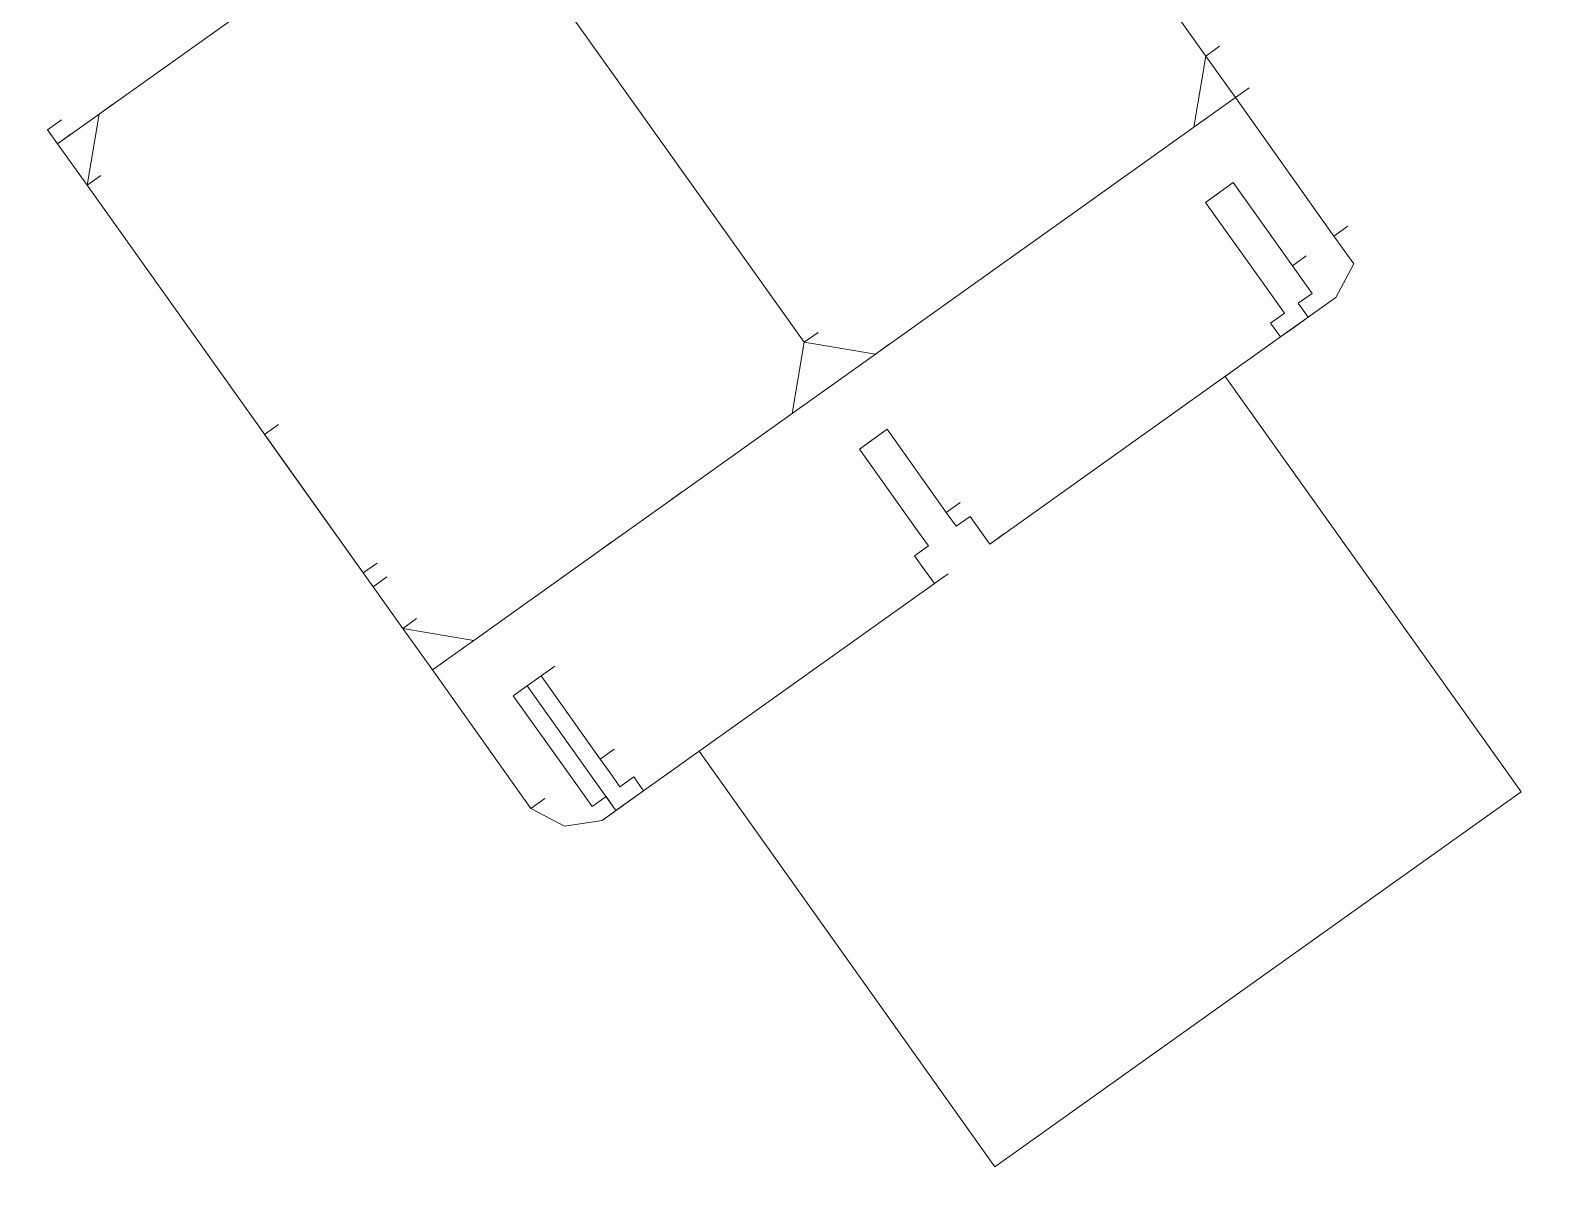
# Model space of a CAD drawing. Header units: feet. Extents: x 2321988 to 2329858, y 6722724 to 6730499.
# Drawn here: x 2326060.3146 to 2326060.3872, y 6726859.832 to 6726859.8875 of the extents above; entities that cross this region are included whole.
import ezdxf

# ---------------------------------------------------------------- set-up
doc = ezdxf.new("R2010")
doc.units = ezdxf.units.FT
doc.header["$MEASUREMENT"] = 0
doc.layers.add('C-BESS-EQUIPMENT', color=255, linetype='Continuous')

# ---------------------------------------------------------------- blocks, each defined once
blk = doc.blocks.new('Midpoint Site Plan$0$A$C71e53a02')
at = {"lineweight": 9}
for points in [[(24.67362, -1.84662), (24.66388, -1.84662), (24.66388, -1.85637), (24.67362, -1.85637)], [(24.91724, -2.22667), (24.92698, -2.22667), (24.91724, -2.22667), (24.94647, -2.19743), (24.94647, -1.8856), (24.95622, -1.8856), (24.94647, -1.8856), (24.91724, -1.85637), (24.69311, -1.85637), (24.66388, -1.85637), (24.66388, -1.8856), (24.69311, -1.85637), (24.70285, -1.85637), (24.69311, -1.85637)], [(25.19984, -2.22667), (25.20958, -2.22667), (25.19984, -2.22667), (25.22907, -2.19743), (25.22907, -1.8856), (25.23881, -1.8856), (25.22907, -1.8856), (25.22907, -1.85637), (25.23881, -1.85637)], [(24.67362, -2.22667), (24.66388, -2.22667), (24.66388, -2.19743), (24.66388, -1.8856), (24.67362, -1.8856), (24.66388, -1.8856)], [(24.67362, -2.06101), (24.66388, -2.06101), (24.66388, -2.15845), (24.67362, -2.15845)], [(24.66388, -2.15845), (24.66388, -2.1682), (24.67362, -2.1682)], [(24.66388, -2.1682), (24.66388, -2.1682)], [(24.67362, -2.19743), (24.66388, -2.19743), (24.69311, -2.22667), (24.66388, -2.22667), (24.67362, -2.22667), (24.66388, -2.22667), (24.66388, -2.32411), (24.67362, -2.32411)], [(24.95622, -2.19743), (24.94647, -2.19743), (24.97571, -2.22667), (24.91724, -2.22667), (24.82954, -2.22667), (24.83928, -2.22667)], [(25.22907, -2.22667), (25.22907, -2.19743), (25.23881, -2.19743)], [(24.66388, -2.22667), (24.66388, -2.22667)], [(24.82954, -2.22667), (24.78081, -2.22667), (24.69311, -2.22667), (24.70285, -2.22667)], [(25.12188, -2.22667), (25.11213, -2.22667), (25.19984, -2.22667), (25.22907, -2.22667), (25.23881, -2.22667), (25.22907, -2.22667), (25.22907, -2.32411), (25.22907, -2.3436), (25.20958, -2.35335), (25.19984, -2.35335), (25.1706, -2.35335), (25.16086, -2.35335), (24.96596, -2.35335), (24.96596, -2.3436), (24.96596, -2.33386), (24.95622, -2.33386), (24.95622, -2.32411), (24.96596, -2.32411), (24.95622, -2.32411), (24.95622, -2.26565), (24.93673, -2.26565), (24.94647, -2.26565), (24.93673, -2.26565), (24.93673, -2.32411), (24.93673, -2.33386), (24.92698, -2.33386), (24.92698, -2.3436), (24.92698, -2.35335), (24.93673, -2.35335), (24.92698, -2.35335), (24.73209, -2.35335), (24.74183, -2.35335), (24.73209, -2.35335)], [(24.78081, -2.22667), (24.79056, -2.22667)], [(25.11213, -2.22667), (25.06341, -2.22667), (24.97571, -2.22667), (24.98545, -2.22667)], [(25.06341, -2.22667), (25.07315, -2.22667)], [(25.22907, -2.22667), (25.22907, -2.22667)], [(24.69311, -2.26565), (24.70285, -2.26565), (24.70285, -2.35335), (24.7126, -2.35335), (24.70285, -2.35335)], [(24.7126, -2.26565), (24.72234, -2.26565)], [(24.66388, -2.32411), (24.67362, -2.3436), (24.69311, -2.35335), (24.70285, -2.35335), (24.7126, -2.35335), (24.72234, -2.35335), (24.73209, -2.35335), (24.72234, -2.35335)], [(24.7126, -2.32411), (24.7126, -2.32411)], [(24.7126, -2.32411), (24.7126, -2.32411)], [(24.7126, -2.32411), (24.7126, -2.32411)], [(24.7126, -2.32411), (24.7126, -2.32411)], [(24.7126, -2.32411), (24.7126, -2.32411)], [(24.7126, -2.32411), (24.7126, -2.32411)], [(24.7126, -2.32411), (24.7126, -2.32411)], [(24.7126, -2.32411), (24.7126, -2.32411)], [(24.7126, -2.32411), (24.7126, -2.32411)], [(24.7126, -2.32411), (24.7126, -2.32411)], [(24.7126, -2.32411), (24.7126, -2.32411)], [(24.7126, -2.32411), (24.7126, -2.32411)], [(24.7126, -2.32411), (24.7126, -2.32411)], [(24.7126, -2.32411), (24.7126, -2.32411)], [(24.93673, -2.32411), (24.93673, -2.32411)], [(24.93673, -2.32411), (24.93673, -2.32411)], [(24.93673, -2.32411), (24.93673, -2.32411)], [(24.93673, -2.32411), (24.93673, -2.32411)], [(24.93673, -2.32411), (24.93673, -2.32411)], [(24.93673, -2.32411), (24.93673, -2.32411)], [(24.93673, -2.32411), (24.93673, -2.32411)], [(24.93673, -2.32411), (24.93673, -2.32411)], [(24.93673, -2.32411), (24.93673, -2.32411)], [(24.95622, -2.32411), (24.95622, -2.32411)], [(24.95622, -2.32411), (24.95622, -2.32411)], [(24.95622, -2.32411), (24.95622, -2.32411)], [(24.95622, -2.32411), (24.95622, -2.32411)], [(24.95622, -2.32411), (24.95622, -2.32411)], [(24.95622, -2.32411), (24.95622, -2.32411)], [(24.95622, -2.32411), (24.95622, -2.32411)], [(24.95622, -2.32411), (24.95622, -2.32411)], [(24.95622, -2.32411), (24.95622, -2.32411)], [(24.95622, -2.32411), (24.95622, -2.32411)], [(25.18035, -2.32411), (25.18035, -2.32411)], [(25.18035, -2.32411), (25.18035, -2.32411)], [(25.18035, -2.32411), (25.18035, -2.32411)], [(25.18035, -2.32411), (25.18035, -2.32411)], [(25.18035, -2.32411), (25.18035, -2.32411)], [(25.18035, -2.32411), (25.18035, -2.32411)], [(25.18035, -2.32411), (25.18035, -2.32411)], [(25.18035, -2.32411), (25.18035, -2.32411)], [(25.18035, -2.32411), (25.18035, -2.32411)], [(25.18035, -2.32411), (25.18035, -2.32411)], [(25.18035, -2.32411), (25.18035, -2.32411)], [(25.18035, -2.32411), (25.18035, -2.32411)], [(25.18035, -2.32411), (25.18035, -2.32411)], [(25.18035, -2.32411), (25.18035, -2.32411)], [(25.22907, -2.32411), (25.23881, -2.32411)], [(24.7126, -2.33386), (24.7126, -2.33386)], [(24.7126, -2.33386), (24.7126, -2.33386)], [(24.7126, -2.33386), (24.7126, -2.33386)], [(24.7126, -2.33386), (24.7126, -2.33386)], [(24.7126, -2.33386), (24.7126, -2.33386)], [(24.7126, -2.33386), (24.7126, -2.33386)], [(24.7126, -2.33386), (24.7126, -2.33386)], [(24.7126, -2.33386), (24.7126, -2.33386)], [(24.7126, -2.33386), (24.7126, -2.33386)], [(24.7126, -2.33386), (24.7126, -2.33386)], [(24.7126, -2.33386), (24.7126, -2.33386)], [(24.7126, -2.33386), (24.7126, -2.33386)], [(24.7126, -2.33386), (24.7126, -2.33386)], [(24.7126, -2.33386), (24.7126, -2.33386)], [(24.7126, -2.33386), (24.7126, -2.33386)], [(24.7126, -2.33386), (24.7126, -2.33386)], [(24.7126, -2.33386), (24.7126, -2.33386)], [(24.7126, -2.33386), (24.7126, -2.33386)], [(24.7126, -2.33386), (24.7126, -2.33386)], [(24.7126, -2.33386), (24.7126, -2.33386)], [(24.7126, -2.33386), (24.7126, -2.33386)], [(24.7126, -2.33386), (24.7126, -2.33386)], [(24.7126, -2.33386), (24.7126, -2.33386)], [(24.7126, -2.33386), (24.7126, -2.33386)], [(24.7126, -2.33386), (24.7126, -2.33386)], [(24.7126, -2.33386), (24.7126, -2.33386)], [(24.7126, -2.33386), (24.7126, -2.33386)], [(24.7126, -2.33386), (24.7126, -2.33386)], [(24.7126, -2.33386), (24.7126, -2.33386)], [(24.7126, -2.33386), (24.7126, -2.33386)], [(24.7126, -2.33386), (24.7126, -2.33386)], [(24.7126, -2.33386), (24.7126, -2.33386)], [(24.7126, -2.33386), (24.7126, -2.33386)], [(24.7126, -2.33386), (24.7126, -2.33386)], [(24.7126, -2.33386), (24.7126, -2.33386)], [(24.7126, -2.33386), (24.7126, -2.33386)], [(24.7126, -2.33386), (24.7126, -2.33386)], [(24.7126, -2.33386), (24.7126, -2.33386)], [(24.7126, -2.33386), (24.7126, -2.33386)], [(24.7126, -2.33386), (24.7126, -2.33386)], [(24.7126, -2.33386), (24.7126, -2.33386)], [(24.7126, -2.33386), (24.7126, -2.33386)], [(24.7126, -2.33386), (24.7126, -2.33386)], [(24.7126, -2.33386), (24.7126, -2.33386)], [(24.7126, -2.33386), (24.7126, -2.33386)], [(24.7126, -2.33386), (24.7126, -2.33386)], [(24.7126, -2.33386), (24.7126, -2.33386)], [(24.7126, -2.33386), (24.7126, -2.33386)], [(24.7126, -2.33386), (24.7126, -2.33386)], [(24.7126, -2.33386), (24.7126, -2.33386)], [(24.7126, -2.33386), (24.7126, -2.33386)], [(24.7126, -2.33386), (24.7126, -2.33386)], [(24.7126, -2.33386), (24.7126, -2.33386)], [(24.7126, -2.33386), (24.7126, -2.33386)], [(24.7126, -2.33386), (24.7126, -2.33386)], [(24.7126, -2.33386), (24.7126, -2.33386)], [(24.7126, -2.33386), (24.7126, -2.33386)], [(24.7126, -2.33386), (24.7126, -2.33386)], [(24.7126, -2.33386), (24.7126, -2.33386)], [(24.7126, -2.33386), (24.7126, -2.33386)], [(24.7126, -2.33386), (24.7126, -2.33386)], [(24.7126, -2.33386), (24.7126, -2.33386)], [(24.7126, -2.33386), (24.7126, -2.33386)], [(24.7126, -2.33386), (24.7126, -2.33386)], [(24.7126, -2.33386), (24.7126, -2.33386)], [(24.92698, -2.33386), (24.92698, -2.33386)], [(24.92698, -2.33386), (24.92698, -2.33386)], [(24.92698, -2.33386), (24.92698, -2.33386)], [(24.92698, -2.33386), (24.92698, -2.33386)], [(24.92698, -2.33386), (24.92698, -2.33386)], [(24.92698, -2.33386), (24.92698, -2.33386)], [(24.92698, -2.33386), (24.92698, -2.33386)], [(24.92698, -2.33386), (24.92698, -2.33386)], [(24.92698, -2.33386), (24.92698, -2.33386)], [(24.92698, -2.33386), (24.92698, -2.33386)], [(24.92698, -2.33386), (24.92698, -2.33386)], [(24.92698, -2.33386), (24.92698, -2.33386)], [(24.92698, -2.33386), (24.92698, -2.33386)], [(24.92698, -2.33386), (24.92698, -2.33386)], [(24.92698, -2.33386), (24.92698, -2.33386)], [(24.92698, -2.33386), (24.92698, -2.33386)], [(24.92698, -2.33386), (24.92698, -2.33386)], [(24.92698, -2.33386), (24.92698, -2.33386)], [(24.92698, -2.33386), (24.92698, -2.33386)], [(24.92698, -2.33386), (24.92698, -2.33386)], [(24.92698, -2.33386), (24.92698, -2.33386)], [(24.92698, -2.33386), (24.92698, -2.33386)], [(24.92698, -2.33386), (24.92698, -2.33386)], [(24.92698, -2.33386), (24.92698, -2.33386)], [(24.92698, -2.33386), (24.92698, -2.33386)], [(24.92698, -2.33386), (24.92698, -2.33386)], [(24.92698, -2.33386), (24.92698, -2.33386)], [(24.92698, -2.33386), (24.92698, -2.33386)], [(24.92698, -2.33386), (24.92698, -2.33386)], [(24.92698, -2.33386), (24.92698, -2.33386)], [(24.92698, -2.33386), (24.92698, -2.33386)], [(24.92698, -2.33386), (24.92698, -2.33386)], [(24.92698, -2.33386), (24.92698, -2.33386)], [(24.92698, -2.33386), (24.92698, -2.33386)], [(24.92698, -2.33386), (24.92698, -2.33386)], [(24.92698, -2.33386), (24.92698, -2.33386)], [(24.92698, -2.33386), (24.92698, -2.33386)], [(24.92698, -2.33386), (24.92698, -2.33386)], [(24.95622, -2.33386), (24.95622, -2.33386)], [(24.95622, -2.33386), (24.95622, -2.33386)], [(24.95622, -2.33386), (24.95622, -2.33386)], [(24.95622, -2.33386), (24.95622, -2.33386)], [(24.95622, -2.33386), (24.95622, -2.33386)], [(24.95622, -2.33386), (24.95622, -2.33386)], [(24.95622, -2.33386), (24.95622, -2.33386)], [(24.95622, -2.33386), (24.95622, -2.33386)], [(24.95622, -2.33386), (24.95622, -2.33386)], [(24.95622, -2.33386), (24.95622, -2.33386)], [(24.95622, -2.33386), (24.95622, -2.33386)], [(24.95622, -2.33386), (24.95622, -2.33386)], [(24.95622, -2.33386), (24.95622, -2.33386)], [(24.95622, -2.33386), (24.95622, -2.33386)], [(24.95622, -2.33386), (24.95622, -2.33386)], [(24.95622, -2.33386), (24.95622, -2.33386)], [(24.95622, -2.33386), (24.95622, -2.33386)], [(24.95622, -2.33386), (24.95622, -2.33386)], [(24.95622, -2.33386), (24.95622, -2.33386)], [(24.95622, -2.33386), (24.95622, -2.33386)], [(24.96596, -2.33386), (24.96596, -2.33386)], [(24.96596, -2.33386), (24.96596, -2.33386)], [(24.96596, -2.33386), (24.96596, -2.33386)], [(24.96596, -2.33386), (24.96596, -2.33386)], [(24.96596, -2.33386), (24.96596, -2.33386)], [(24.96596, -2.33386), (24.96596, -2.33386)], [(24.96596, -2.33386), (24.96596, -2.33386)], [(24.96596, -2.33386), (24.96596, -2.33386)], [(24.96596, -2.33386), (24.96596, -2.33386)], [(24.96596, -2.33386), (24.96596, -2.33386)], [(24.96596, -2.33386), (24.96596, -2.33386)], [(24.96596, -2.33386), (24.96596, -2.33386)], [(24.96596, -2.33386), (24.96596, -2.33386)], [(24.96596, -2.33386), (24.96596, -2.33386)], [(24.96596, -2.33386), (24.96596, -2.33386)], [(24.96596, -2.33386), (24.96596, -2.33386)], [(24.96596, -2.33386), (24.96596, -2.33386)], [(24.96596, -2.33386), (24.96596, -2.33386)], [(25.18035, -2.33386), (25.18035, -2.33386)], [(25.18035, -2.33386), (25.18035, -2.33386)], [(25.18035, -2.33386), (25.18035, -2.33386)], [(25.18035, -2.33386), (25.18035, -2.33386)], [(25.18035, -2.33386), (25.18035, -2.33386)], [(25.18035, -2.33386), (25.18035, -2.33386)], [(25.18035, -2.33386), (25.18035, -2.33386)], [(25.18035, -2.33386), (25.18035, -2.33386)], [(25.18035, -2.33386), (25.18035, -2.33386)], [(25.18035, -2.33386), (25.18035, -2.33386)], [(25.18035, -2.33386), (25.18035, -2.33386)], [(25.18035, -2.33386), (25.18035, -2.33386)], [(25.18035, -2.33386), (25.18035, -2.33386)], [(25.18035, -2.33386), (25.18035, -2.33386)], [(25.18035, -2.33386), (25.18035, -2.33386)], [(25.18035, -2.33386), (25.18035, -2.33386)], [(25.18035, -2.33386), (25.18035, -2.33386)], [(25.18035, -2.33386), (25.18035, -2.33386)], [(25.18035, -2.33386), (25.18035, -2.33386)], [(25.18035, -2.33386), (25.18035, -2.33386)], [(25.18035, -2.33386), (25.18035, -2.33386)], [(25.18035, -2.33386), (25.18035, -2.33386)], [(25.18035, -2.33386), (25.18035, -2.33386)], [(25.18035, -2.33386), (25.18035, -2.33386)], [(25.18035, -2.33386), (25.18035, -2.33386)], [(25.18035, -2.33386), (25.18035, -2.33386)], [(25.18035, -2.33386), (25.18035, -2.33386)], [(25.18035, -2.33386), (25.18035, -2.33386)], [(25.18035, -2.33386), (25.18035, -2.33386)], [(25.18035, -2.33386), (25.18035, -2.33386)], [(25.18035, -2.33386), (25.18035, -2.33386)], [(25.18035, -2.33386), (25.18035, -2.33386)], [(25.18035, -2.33386), (25.18035, -2.33386)], [(25.18035, -2.33386), (25.18035, -2.33386)], [(25.18035, -2.33386), (25.18035, -2.33386)], [(25.18035, -2.33386), (25.18035, -2.33386)], [(25.18035, -2.33386), (25.18035, -2.33386)], [(25.18035, -2.33386), (25.18035, -2.33386)], [(25.18035, -2.33386), (25.18035, -2.33386)], [(25.18035, -2.33386), (25.18035, -2.33386)], [(25.18035, -2.33386), (25.18035, -2.33386)], [(25.18035, -2.33386), (25.18035, -2.33386)], [(25.18035, -2.33386), (25.18035, -2.33386)], [(25.18035, -2.33386), (25.18035, -2.33386)], [(25.18035, -2.33386), (25.18035, -2.33386)], [(25.18035, -2.33386), (25.18035, -2.33386)], [(25.18035, -2.33386), (25.18035, -2.33386)], [(25.18035, -2.33386), (25.18035, -2.33386)], [(25.18035, -2.33386), (25.18035, -2.33386)], [(25.18035, -2.33386), (25.18035, -2.33386)], [(25.18035, -2.33386), (25.18035, -2.33386)], [(25.18035, -2.33386), (25.18035, -2.33386)], [(25.18035, -2.33386), (25.18035, -2.33386)], [(25.18035, -2.33386), (25.18035, -2.33386)], [(25.18035, -2.33386), (25.18035, -2.33386)], [(25.18035, -2.33386), (25.18035, -2.33386)], [(25.18035, -2.33386), (25.18035, -2.33386)], [(25.18035, -2.33386), (25.18035, -2.33386)], [(25.18035, -2.33386), (25.18035, -2.33386)], [(25.18035, -2.33386), (25.18035, -2.33386)], [(25.18035, -2.33386), (25.18035, -2.33386)], [(25.18035, -2.33386), (25.18035, -2.33386)], [(24.7126, -2.3436), (24.7126, -2.3436)], [(24.7126, -2.3436), (24.7126, -2.3436)], [(24.7126, -2.3436), (24.7126, -2.3436)], [(24.7126, -2.3436), (24.7126, -2.3436)], [(24.7126, -2.3436), (24.7126, -2.3436)], [(24.7126, -2.3436), (24.7126, -2.3436)], [(24.7126, -2.3436), (24.7126, -2.3436)], [(24.7126, -2.3436), (24.7126, -2.3436)], [(24.7126, -2.3436), (24.7126, -2.3436)], [(24.7126, -2.3436), (24.7126, -2.3436)], [(24.7126, -2.3436), (24.7126, -2.3436)], [(24.7126, -2.3436), (24.7126, -2.3436)], [(24.7126, -2.3436), (24.7126, -2.3436)], [(24.7126, -2.3436), (24.7126, -2.3436)], [(24.7126, -2.3436), (24.7126, -2.3436)], [(24.7126, -2.3436), (24.7126, -2.3436)], [(24.7126, -2.3436), (24.7126, -2.3436)], [(24.7126, -2.3436), (24.7126, -2.3436)], [(24.7126, -2.3436), (24.7126, -2.3436)], [(24.7126, -2.3436), (24.7126, -2.3436)], [(24.7126, -2.3436), (24.7126, -2.3436)], [(24.7126, -2.3436), (24.7126, -2.3436)], [(24.7126, -2.3436), (24.7126, -2.3436)], [(24.7126, -2.3436), (24.7126, -2.3436)], [(24.7126, -2.3436), (24.7126, -2.3436)], [(24.7126, -2.3436), (24.7126, -2.3436)], [(24.7126, -2.3436), (24.7126, -2.3436)], [(24.7126, -2.3436), (24.7126, -2.3436)], [(24.7126, -2.3436), (24.7126, -2.3436)], [(24.7126, -2.3436), (24.7126, -2.3436)], [(24.7126, -2.3436), (24.7126, -2.3436)], [(24.7126, -2.3436), (24.7126, -2.3436)], [(24.7126, -2.3436), (24.7126, -2.3436)], [(24.7126, -2.3436), (24.7126, -2.3436)], [(24.7126, -2.3436), (24.7126, -2.3436)], [(24.7126, -2.3436), (24.7126, -2.3436)], [(24.7126, -2.3436), (24.7126, -2.3436)], [(24.72234, -2.3436), (24.72234, -2.3436)], [(24.72234, -2.3436), (24.72234, -2.3436)], [(24.72234, -2.3436), (24.72234, -2.3436)], [(24.72234, -2.3436), (24.72234, -2.3436)], [(24.72234, -2.3436), (24.72234, -2.3436)], [(24.72234, -2.3436), (24.72234, -2.3436)], [(24.72234, -2.3436), (24.72234, -2.3436)], [(24.72234, -2.3436), (24.72234, -2.3436)], [(24.72234, -2.3436), (24.72234, -2.3436)], [(24.72234, -2.3436), (24.72234, -2.3436)], [(24.92698, -2.3436), (24.92698, -2.3436)], [(24.92698, -2.3436), (24.92698, -2.3436)], [(24.92698, -2.3436), (24.92698, -2.3436)], [(24.92698, -2.3436), (24.92698, -2.3436)], [(24.92698, -2.3436), (24.92698, -2.3436)], [(24.92698, -2.3436), (24.92698, -2.3436)], [(24.92698, -2.3436), (24.92698, -2.3436)], [(24.92698, -2.3436), (24.92698, -2.3436)], [(24.92698, -2.3436), (24.92698, -2.3436)], [(24.92698, -2.3436), (24.92698, -2.3436)], [(24.92698, -2.3436), (24.92698, -2.3436)], [(24.92698, -2.3436), (24.92698, -2.3436)], [(24.92698, -2.3436), (24.92698, -2.3436)], [(24.92698, -2.3436), (24.92698, -2.3436)], [(24.92698, -2.3436), (24.92698, -2.3436)], [(24.92698, -2.3436), (24.92698, -2.3436)], [(24.92698, -2.3436), (24.92698, -2.3436)], [(24.92698, -2.3436), (24.92698, -2.3436)], [(24.92698, -2.3436), (24.92698, -2.3436)], [(24.92698, -2.3436), (24.92698, -2.3436)], [(24.92698, -2.3436), (24.92698, -2.3436)], [(24.92698, -2.3436), (24.92698, -2.3436)], [(24.92698, -2.3436), (24.92698, -2.3436)], [(24.92698, -2.3436), (24.92698, -2.3436)], [(24.92698, -2.3436), (24.92698, -2.3436)], [(24.92698, -2.3436), (24.92698, -2.3436)], [(24.92698, -2.3436), (24.92698, -2.3436)], [(24.92698, -2.3436), (24.92698, -2.3436)], [(24.92698, -2.3436), (24.92698, -2.3436)], [(24.92698, -2.3436), (24.92698, -2.3436)], [(24.92698, -2.3436), (24.92698, -2.3436)], [(24.92698, -2.3436), (24.92698, -2.3436)], [(24.92698, -2.3436), (24.92698, -2.3436)], [(24.92698, -2.3436), (24.92698, -2.3436)], [(24.92698, -2.3436), (24.92698, -2.3436)], [(24.92698, -2.3436), (24.92698, -2.3436)], [(24.92698, -2.3436), (24.92698, -2.3436)], [(24.92698, -2.3436), (24.92698, -2.3436)], [(24.92698, -2.3436), (24.92698, -2.3436)], [(24.92698, -2.3436), (24.92698, -2.3436)], [(24.92698, -2.3436), (24.92698, -2.3436)], [(24.92698, -2.3436), (24.92698, -2.3436)], [(24.92698, -2.3436), (24.92698, -2.3436)], [(24.92698, -2.3436), (24.92698, -2.3436)], [(24.92698, -2.3436), (24.92698, -2.3436)], [(24.92698, -2.3436), (24.92698, -2.3436)], [(24.92698, -2.3436), (24.92698, -2.3436)], [(24.92698, -2.3436), (24.92698, -2.3436)], [(24.92698, -2.3436), (24.92698, -2.3436)], [(24.92698, -2.3436), (24.92698, -2.3436)], [(24.92698, -2.3436), (24.92698, -2.3436)], [(24.92698, -2.3436), (24.92698, -2.3436)], [(24.92698, -2.3436), (24.92698, -2.3436)], [(24.92698, -2.3436), (24.92698, -2.3436)], [(24.92698, -2.3436), (24.92698, -2.3436)], [(24.92698, -2.3436), (24.92698, -2.3436)], [(24.92698, -2.3436), (24.92698, -2.3436)], [(24.92698, -2.3436), (24.92698, -2.3436)], [(24.92698, -2.3436), (24.92698, -2.3436)], [(24.92698, -2.3436), (24.92698, -2.3436)], [(24.92698, -2.3436), (24.92698, -2.3436)], [(24.92698, -2.3436), (24.92698, -2.3436)], [(24.92698, -2.3436), (24.92698, -2.3436)], [(24.92698, -2.3436), (24.92698, -2.3436)], [(24.92698, -2.3436), (24.92698, -2.3436)], [(24.92698, -2.3436), (24.92698, -2.3436)], [(24.92698, -2.3436), (24.92698, -2.35335), (24.93673, -2.35335)], [(24.96596, -2.3436), (24.96596, -2.3436)], [(24.96596, -2.3436), (24.96596, -2.3436)], [(24.96596, -2.3436), (24.96596, -2.3436)], [(24.96596, -2.3436), (24.96596, -2.3436)], [(24.96596, -2.3436), (24.96596, -2.3436)], [(24.96596, -2.3436), (24.96596, -2.3436)], [(24.96596, -2.3436), (24.96596, -2.3436)], [(24.96596, -2.3436), (24.96596, -2.3436)], [(24.96596, -2.3436), (24.96596, -2.3436)], [(24.96596, -2.3436), (24.96596, -2.3436)], [(24.96596, -2.3436), (24.96596, -2.3436)], [(24.96596, -2.3436), (24.96596, -2.3436)], [(24.96596, -2.3436), (24.96596, -2.3436)], [(24.96596, -2.3436), (24.96596, -2.3436)], [(24.96596, -2.3436), (24.96596, -2.3436)], [(24.96596, -2.3436), (24.96596, -2.3436)], [(24.96596, -2.3436), (24.96596, -2.3436)], [(24.96596, -2.3436), (24.96596, -2.3436)], [(24.96596, -2.3436), (24.96596, -2.3436)], [(24.96596, -2.3436), (24.96596, -2.3436)], [(24.96596, -2.3436), (24.96596, -2.3436)], [(24.96596, -2.3436), (24.96596, -2.3436)], [(24.96596, -2.3436), (24.96596, -2.3436)], [(24.96596, -2.3436), (24.96596, -2.3436)], [(24.96596, -2.3436), (24.96596, -2.3436)], [(24.96596, -2.3436), (24.96596, -2.3436)], [(24.96596, -2.3436), (24.96596, -2.3436)], [(24.96596, -2.3436), (24.96596, -2.3436)], [(24.96596, -2.3436), (24.96596, -2.3436)], [(24.96596, -2.3436), (24.96596, -2.3436)], [(24.96596, -2.3436), (24.96596, -2.3436)], [(24.96596, -2.3436), (24.96596, -2.3436)], [(24.96596, -2.3436), (24.96596, -2.3436)], [(24.96596, -2.3436), (24.96596, -2.3436)], [(24.96596, -2.3436), (24.96596, -2.3436)], [(24.96596, -2.3436), (24.96596, -2.3436)], [(24.96596, -2.3436), (24.96596, -2.3436)], [(24.96596, -2.3436), (24.96596, -2.3436)], [(24.96596, -2.3436), (24.96596, -2.3436)], [(24.96596, -2.3436), (24.96596, -2.3436)], [(24.96596, -2.3436), (24.96596, -2.3436)], [(24.96596, -2.3436), (24.96596, -2.3436)], [(24.96596, -2.3436), (24.96596, -2.3436)], [(24.96596, -2.3436), (24.96596, -2.3436)], [(24.96596, -2.3436), (24.96596, -2.3436)], [(24.96596, -2.3436), (24.96596, -2.3436)], [(24.96596, -2.3436), (24.96596, -2.3436)], [(24.96596, -2.3436), (24.96596, -2.3436)], [(24.96596, -2.3436), (24.96596, -2.3436)], [(24.96596, -2.3436), (24.96596, -2.3436)], [(24.96596, -2.3436), (24.96596, -2.3436)], [(24.96596, -2.3436), (24.96596, -2.3436)], [(24.96596, -2.3436), (24.96596, -2.3436)], [(24.96596, -2.3436), (24.96596, -2.3436)], [(24.96596, -2.3436), (24.96596, -2.3436)], [(24.96596, -2.3436), (24.96596, -2.3436)], [(24.96596, -2.3436), (24.96596, -2.3436)], [(24.96596, -2.3436), (24.96596, -2.3436)], [(24.96596, -2.3436), (24.96596, -2.3436)], [(24.96596, -2.3436), (24.96596, -2.3436)], [(24.96596, -2.3436), (24.96596, -2.3436)], [(24.96596, -2.3436), (24.96596, -2.3436)], [(24.96596, -2.3436), (24.96596, -2.3436)], [(24.96596, -2.3436), (24.96596, -2.3436)], [(24.96596, -2.3436), (24.96596, -2.3436)], [(24.96596, -2.3436), (24.96596, -2.3436)], [(24.96596, -2.3436), (24.96596, -2.3436)], [(24.96596, -2.3436), (24.96596, -2.3436)], [(24.96596, -2.3436), (24.96596, -2.3436)], [(24.96596, -2.3436), (24.96596, -2.35335), (24.97571, -2.35335)], [(25.1706, -2.3436), (25.1706, -2.3436)], [(25.1706, -2.3436), (25.1706, -2.3436)], [(25.1706, -2.3436), (25.1706, -2.3436)], [(25.1706, -2.3436), (25.1706, -2.3436)], [(25.1706, -2.3436), (25.1706, -2.3436)], [(25.1706, -2.3436), (25.1706, -2.3436)], [(25.1706, -2.3436), (25.1706, -2.3436)], [(25.1706, -2.3436), (25.1706, -2.3436)], [(25.1706, -2.3436), (25.1706, -2.3436)], [(25.1706, -2.3436), (25.1706, -2.3436)], [(25.1706, -2.3436), (25.1706, -2.3436)], [(25.1706, -2.3436), (25.1706, -2.3436)], [(25.1706, -2.3436), (25.1706, -2.3436)], [(25.1706, -2.3436), (25.1706, -2.3436)], [(25.18035, -2.3436), (25.18035, -2.3436)], [(25.18035, -2.3436), (25.18035, -2.3436)], [(25.18035, -2.3436), (25.18035, -2.3436)], [(25.18035, -2.3436), (25.18035, -2.3436)], [(25.18035, -2.3436), (25.18035, -2.3436)], [(25.18035, -2.3436), (25.18035, -2.3436)], [(25.18035, -2.3436), (25.18035, -2.3436)], [(25.18035, -2.3436), (25.18035, -2.3436)], [(25.18035, -2.3436), (25.18035, -2.3436)], [(25.18035, -2.3436), (25.18035, -2.3436)], [(25.18035, -2.3436), (25.18035, -2.3436)], [(25.18035, -2.3436), (25.18035, -2.3436)], [(25.18035, -2.3436), (25.18035, -2.3436)], [(25.18035, -2.3436), (25.18035, -2.3436)], [(25.18035, -2.3436), (25.18035, -2.3436)], [(25.18035, -2.3436), (25.18035, -2.3436)], [(25.18035, -2.3436), (25.18035, -2.3436)], [(25.18035, -2.3436), (25.18035, -2.3436)], [(25.18035, -2.3436), (25.18035, -2.3436)], [(25.18035, -2.3436), (25.18035, -2.3436)], [(25.18035, -2.3436), (25.18035, -2.3436)], [(25.18035, -2.3436), (25.18035, -2.3436)], [(25.18035, -2.3436), (25.18035, -2.3436)], [(25.18035, -2.3436), (25.18035, -2.3436)], [(25.18035, -2.3436), (25.18035, -2.3436)], [(25.18035, -2.3436), (25.18035, -2.3436)], [(25.18035, -2.3436), (25.18035, -2.3436)], [(25.18035, -2.3436), (25.18035, -2.3436)], [(25.18035, -2.3436), (25.18035, -2.3436)], [(25.18035, -2.3436), (25.18035, -2.3436)], [(25.18035, -2.3436), (25.18035, -2.3436)], [(25.18035, -2.3436), (25.18035, -2.3436)], [(25.18035, -2.3436), (25.18035, -2.3436)], [(24.70285, -2.35335), (24.70285, -2.35335)], [(24.70285, -2.35335), (24.70285, -2.35335)], [(24.7126, -2.35335), (24.7126, -2.35335)], [(24.7126, -2.35335), (24.7126, -2.35335)], [(24.7126, -2.35335), (24.7126, -2.35335)], [(24.7126, -2.35335), (24.7126, -2.35335)], [(24.7126, -2.35335), (24.7126, -2.35335)], [(24.7126, -2.35335), (24.7126, -2.35335)], [(24.7126, -2.35335), (24.7126, -2.35335)], [(24.7126, -2.35335), (24.7126, -2.35335)], [(24.72234, -2.35335), (24.72234, -2.35335)], [(24.72234, -2.35335), (24.72234, -2.35335)], [(24.72234, -2.35335), (24.72234, -2.35335)], [(24.72234, -2.35335), (24.72234, -2.35335)], [(24.72234, -2.35335), (24.72234, -2.35335)], [(24.72234, -2.35335), (24.72234, -2.35335)], [(24.72234, -2.35335), (24.72234, -2.35335)], [(24.72234, -2.35335), (24.72234, -2.35335)], [(24.72234, -2.35335), (24.72234, -2.35335)], [(24.72234, -2.35335), (24.72234, -2.35335)], [(24.72234, -2.35335), (24.72234, -2.35335)], [(24.72234, -2.35335), (24.72234, -2.35335)], [(24.72234, -2.35335), (24.72234, -2.35335)], [(24.72234, -2.35335), (24.72234, -2.35335)], [(24.72234, -2.35335), (24.72234, -2.35335)], [(24.72234, -2.35335), (24.72234, -2.35335)], [(24.72234, -2.35335), (24.72234, -2.35335)], [(24.72234, -2.35335), (24.72234, -2.35335)], [(24.72234, -2.35335), (24.72234, -2.35335)], [(24.72234, -2.35335), (24.72234, -2.35335)], [(24.72234, -2.35335), (24.72234, -2.35335)], [(24.72234, -2.35335), (24.72234, -2.35335)], [(24.72234, -2.35335), (24.72234, -2.35335)], [(24.72234, -2.35335), (24.72234, -2.35335)], [(24.72234, -2.35335), (24.72234, -2.35335)], [(24.72234, -2.35335), (24.72234, -2.35335)], [(24.72234, -2.35335), (24.72234, -2.35335)], [(24.72234, -2.35335), (24.72234, -2.35335)], [(24.72234, -2.35335), (24.72234, -2.35335)], [(24.72234, -2.35335), (24.72234, -2.35335)], [(24.72234, -2.35335), (24.72234, -2.35335)], [(24.72234, -2.35335), (24.72234, -2.35335)], [(24.72234, -2.35335), (24.72234, -2.35335)], [(24.72234, -2.35335), (24.72234, -2.35335)], [(24.72234, -2.35335), (24.72234, -2.35335)], [(24.72234, -2.35335), (24.72234, -2.35335)], [(24.72234, -2.35335), (24.72234, -2.35335)], [(24.72234, -2.35335), (24.72234, -2.35335)], [(24.72234, -2.35335), (24.72234, -2.35335)], [(24.72234, -2.35335), (24.72234, -2.35335)], [(24.72234, -2.35335), (24.72234, -2.35335)], [(24.72234, -2.35335), (24.72234, -2.35335)], [(24.72234, -2.35335), (24.72234, -2.35335)], [(24.72234, -2.35335), (24.72234, -2.35335)], [(24.72234, -2.35335), (24.72234, -2.35335)], [(24.72234, -2.35335), (24.72234, -2.35335)], [(24.72234, -2.35335), (24.72234, -2.35335)], [(24.72234, -2.35335), (24.72234, -2.35335)], [(24.72234, -2.35335), (24.72234, -2.35335)], [(24.72234, -2.35335), (24.72234, -2.35335)], [(24.72234, -2.35335), (24.72234, -2.35335)], [(24.72234, -2.35335), (24.72234, -2.35335)], [(24.72234, -2.35335), (24.72234, -2.35335)], [(24.72234, -2.35335), (24.72234, -2.35335)], [(24.72234, -2.35335), (24.72234, -2.35335)], [(24.72234, -2.35335), (24.72234, -2.35335)], [(24.72234, -2.35335), (24.72234, -2.35335)], [(24.72234, -2.35335), (24.72234, -2.35335)], [(24.72234, -2.35335), (24.72234, -2.35335)], [(24.72234, -2.35335), (24.72234, -2.35335)], [(24.73209, -2.35335), (24.73209, -2.35335)], [(24.73209, -2.35335), (24.73209, -2.35335)], [(24.73209, -2.35335), (24.73209, -2.35335)], [(24.73209, -2.35335), (24.73209, -2.35335)], [(24.73209, -2.35335), (24.73209, -2.35335)], [(24.73209, -2.35335), (24.73209, -2.35335)], [(24.73209, -2.35335), (24.73209, -2.35335)], [(24.73209, -2.35335), (24.73209, -2.35335)], [(24.73209, -2.35335), (24.73209, -2.35335)], [(24.73209, -2.35335), (24.73209, -2.35335)], [(24.73209, -2.35335), (24.73209, -2.35335)], [(24.73209, -2.35335), (24.73209, -2.35335)], [(24.73209, -2.35335), (24.73209, -2.35335)], [(24.73209, -2.35335), (24.73209, -2.35335)], [(24.73209, -2.35335), (24.73209, -2.35335)], [(24.73209, -2.35335), (24.73209, -2.35335)], [(24.73209, -2.35335), (24.73209, -2.35335)], [(24.73209, -2.35335), (24.73209, -2.35335)], [(24.73209, -2.35335), (24.73209, -2.35335)], [(24.73209, -2.35335), (24.73209, -2.35335)], [(24.73209, -2.35335), (24.73209, -2.35335)], [(24.73209, -2.35335), (24.73209, -2.35335)], [(24.73209, -2.35335), (24.73209, -2.35335)], [(24.73209, -2.35335), (24.73209, -2.35335)], [(24.73209, -2.35335), (24.73209, -2.35335)], [(24.73209, -2.35335), (24.73209, -2.35335)], [(24.73209, -2.35335), (24.73209, -2.35335)], [(24.73209, -2.35335), (24.73209, -2.35335)], [(24.73209, -2.35335), (24.73209, -2.35335)], [(24.73209, -2.35335), (24.73209, -2.35335)], [(24.73209, -2.35335), (24.73209, -2.35335)], [(24.73209, -2.35335), (24.73209, -2.35335)], [(24.73209, -2.35335), (24.73209, -2.35335)], [(24.73209, -2.35335), (24.73209, -2.35335)], [(24.73209, -2.35335), (24.73209, -2.35335)], [(24.73209, -2.35335), (24.73209, -2.35335)], [(24.73209, -2.35335), (24.73209, -2.35335)], [(24.73209, -2.35335), (24.73209, -2.35335)], [(24.73209, -2.35335), (24.73209, -2.35335)], [(24.73209, -2.35335), (24.73209, -2.35335)], [(24.73209, -2.35335), (24.73209, -2.35335)], [(24.73209, -2.35335), (24.73209, -2.35335)], [(24.73209, -2.35335), (24.73209, -2.35335)], [(24.73209, -2.35335), (24.73209, -2.35335)], [(24.73209, -2.35335), (24.73209, -2.35335)], [(24.73209, -2.35335), (24.73209, -2.35335)], [(24.73209, -2.35335), (24.73209, -2.35335)], [(24.73209, -2.35335), (24.73209, -2.35335)], [(24.73209, -2.35335), (24.73209, -2.35335)], [(24.73209, -2.35335), (24.73209, -2.35335)], [(24.73209, -2.35335), (24.73209, -2.35335)], [(24.73209, -2.35335), (24.73209, -2.35335)], [(24.73209, -2.35335), (24.73209, -2.35335)], [(24.73209, -2.35335), (24.73209, -2.35335)], [(24.73209, -2.35335), (24.73209, -2.35335)], [(24.73209, -2.35335), (24.73209, -2.35335)], [(24.73209, -2.35335), (24.73209, -2.35335)], [(24.73209, -2.35335), (24.73209, -2.35335)], [(24.73209, -2.35335), (24.73209, -2.35335)], [(24.73209, -2.35335), (24.73209, -2.35335)], [(24.73209, -2.35335), (24.73209, -2.35335)], [(24.73209, -2.35335), (24.73209, -2.35335)], [(24.73209, -2.35335), (24.73209, -2.35335)], [(24.73209, -2.35335), (24.73209, -2.35335)], [(24.73209, -2.35335), (24.73209, -2.35335)], [(24.73209, -2.35335), (24.73209, -2.35335)], [(24.73209, -2.35335), (24.73209, -2.35335)], [(24.73209, -2.35335), (24.73209, -2.35335)], [(24.73209, -2.35335), (24.73209, -2.35335)], [(24.73209, -2.35335), (24.73209, -2.35335)], [(24.73209, -2.35335), (24.73209, -2.35335)], [(24.76132, -2.35335), (24.76132, -2.64569), (24.77107, -2.64569), (24.76132, -2.64569), (25.13162, -2.64569), (25.13162, -2.35335), (25.14137, -2.35335)], [(24.92698, -2.35335), (24.92698, -2.35335)], [(24.92698, -2.35335), (24.92698, -2.35335)], [(24.92698, -2.35335), (24.92698, -2.35335)], [(24.92698, -2.35335), (24.92698, -2.35335)], [(24.92698, -2.35335), (24.92698, -2.35335)], [(24.92698, -2.35335), (24.92698, -2.35335)], [(24.92698, -2.35335), (24.92698, -2.35335)], [(24.92698, -2.35335), (24.92698, -2.35335)], [(24.92698, -2.35335), (24.92698, -2.35335)], [(24.92698, -2.35335), (24.92698, -2.35335)], [(24.92698, -2.35335), (24.92698, -2.35335)], [(24.92698, -2.35335), (24.92698, -2.35335)], [(24.92698, -2.35335), (24.92698, -2.35335)], [(24.92698, -2.35335), (24.92698, -2.35335)], [(24.92698, -2.35335), (24.92698, -2.35335)], [(24.92698, -2.35335), (24.92698, -2.35335)], [(24.92698, -2.35335), (24.92698, -2.35335)], [(24.92698, -2.35335), (24.92698, -2.35335)], [(24.92698, -2.35335), (24.92698, -2.35335)], [(24.92698, -2.35335), (24.92698, -2.35335)], [(24.92698, -2.35335), (24.92698, -2.35335)], [(24.92698, -2.35335), (24.92698, -2.35335)], [(24.92698, -2.35335), (24.92698, -2.35335)], [(24.92698, -2.35335), (24.92698, -2.35335)], [(24.92698, -2.35335), (24.92698, -2.35335)], [(24.92698, -2.35335), (24.92698, -2.35335)], [(24.92698, -2.35335), (24.92698, -2.35335)], [(24.92698, -2.35335), (24.92698, -2.35335)], [(24.92698, -2.35335), (24.92698, -2.35335)], [(24.92698, -2.35335), (24.92698, -2.35335)], [(24.92698, -2.35335), (24.92698, -2.35335)], [(24.92698, -2.35335), (24.92698, -2.35335)], [(24.92698, -2.35335), (24.92698, -2.35335)], [(24.92698, -2.35335), (24.92698, -2.35335)], [(24.92698, -2.35335), (24.92698, -2.35335)], [(24.92698, -2.35335), (24.92698, -2.35335)], [(24.92698, -2.35335), (24.92698, -2.35335)], [(24.92698, -2.35335), (24.92698, -2.35335)], [(24.92698, -2.35335), (24.92698, -2.35335)], [(24.92698, -2.35335), (24.92698, -2.35335)], [(24.92698, -2.35335), (24.92698, -2.35335)], [(24.92698, -2.35335), (24.92698, -2.35335)], [(24.92698, -2.35335), (24.92698, -2.35335)], [(24.92698, -2.35335), (24.92698, -2.35335)], [(24.92698, -2.35335), (24.92698, -2.35335)], [(24.92698, -2.35335), (24.92698, -2.35335)], [(24.92698, -2.35335), (24.92698, -2.35335)], [(24.92698, -2.35335), (24.92698, -2.35335)], [(24.92698, -2.35335), (24.92698, -2.35335)], [(24.92698, -2.35335), (24.92698, -2.35335)], [(24.92698, -2.35335), (24.92698, -2.35335)], [(24.92698, -2.35335), (24.92698, -2.35335)], [(24.92698, -2.35335), (24.92698, -2.35335)], [(24.92698, -2.35335), (24.92698, -2.35335)], [(24.92698, -2.35335), (24.92698, -2.35335)], [(24.92698, -2.35335), (24.92698, -2.35335)], [(24.92698, -2.35335), (24.92698, -2.35335)], [(24.92698, -2.35335), (24.92698, -2.35335)], [(24.92698, -2.35335), (24.92698, -2.35335)], [(24.92698, -2.35335), (24.92698, -2.35335)], [(24.92698, -2.35335), (24.92698, -2.35335)], [(24.92698, -2.35335), (24.92698, -2.35335)], [(24.92698, -2.35335), (24.92698, -2.35335)], [(24.92698, -2.35335), (24.92698, -2.35335)], [(24.92698, -2.35335), (24.92698, -2.35335)], [(24.92698, -2.35335), (24.92698, -2.35335)], [(24.92698, -2.35335), (24.92698, -2.35335)], [(24.92698, -2.35335), (24.92698, -2.35335)], [(24.92698, -2.35335), (24.92698, -2.35335)], [(24.92698, -2.35335), (24.92698, -2.35335)], [(24.92698, -2.35335), (24.92698, -2.35335)], [(24.92698, -2.35335), (24.92698, -2.35335)], [(24.92698, -2.35335), (24.92698, -2.35335)], [(24.92698, -2.35335), (24.92698, -2.35335)], [(24.92698, -2.35335), (24.92698, -2.35335)], [(24.92698, -2.35335), (24.92698, -2.35335)], [(24.92698, -2.35335), (24.92698, -2.35335)], [(24.92698, -2.35335), (24.92698, -2.35335)], [(24.92698, -2.35335), (24.92698, -2.35335)], [(24.92698, -2.35335), (24.92698, -2.35335)], [(24.92698, -2.35335), (24.92698, -2.35335)], [(24.92698, -2.35335), (24.92698, -2.35335)], [(24.92698, -2.35335), (24.92698, -2.35335)], [(24.92698, -2.35335), (24.92698, -2.35335)], [(24.92698, -2.35335), (24.92698, -2.35335)], [(24.92698, -2.35335), (24.92698, -2.35335)], [(24.92698, -2.35335), (24.92698, -2.35335)], [(24.92698, -2.35335), (24.92698, -2.35335)], [(24.92698, -2.35335), (24.92698, -2.35335)], [(24.92698, -2.35335), (24.92698, -2.35335)], [(24.92698, -2.35335), (24.92698, -2.35335)], [(24.92698, -2.35335), (24.92698, -2.35335)], [(24.92698, -2.35335), (24.92698, -2.35335)], [(24.92698, -2.35335), (24.92698, -2.35335)], [(24.92698, -2.35335), (24.92698, -2.35335)], [(24.92698, -2.35335), (24.92698, -2.35335)], [(24.92698, -2.35335), (24.92698, -2.35335)], [(24.92698, -2.35335), (24.92698, -2.35335)], [(24.92698, -2.35335), (24.92698, -2.35335)], [(24.92698, -2.35335), (24.92698, -2.35335)], [(24.92698, -2.35335), (24.92698, -2.35335)], [(24.92698, -2.35335), (24.92698, -2.35335)], [(24.92698, -2.35335), (24.92698, -2.35335)], [(24.92698, -2.35335), (24.92698, -2.35335)], [(24.92698, -2.35335), (24.92698, -2.35335)], [(24.92698, -2.35335), (24.92698, -2.35335)], [(24.92698, -2.35335), (24.92698, -2.35335)], [(24.92698, -2.35335), (24.92698, -2.35335)], [(24.92698, -2.35335), (24.92698, -2.35335)], [(24.92698, -2.35335), (24.92698, -2.35335)], [(24.92698, -2.35335), (24.92698, -2.35335)], [(24.92698, -2.35335), (24.92698, -2.35335)], [(24.92698, -2.35335), (24.92698, -2.35335)], [(24.92698, -2.35335), (24.92698, -2.35335)], [(24.92698, -2.35335), (24.92698, -2.35335)], [(24.92698, -2.35335), (24.92698, -2.35335)], [(24.92698, -2.35335), (24.92698, -2.35335)], [(24.92698, -2.35335), (24.92698, -2.35335)], [(24.92698, -2.35335), (24.92698, -2.35335)], [(24.92698, -2.35335), (24.92698, -2.35335)], [(24.92698, -2.35335), (24.92698, -2.35335)], [(24.92698, -2.35335), (24.92698, -2.35335)], [(24.92698, -2.35335), (24.92698, -2.35335)], [(24.92698, -2.35335), (24.92698, -2.35335)], [(24.92698, -2.35335), (24.92698, -2.35335)], [(24.92698, -2.35335), (24.92698, -2.35335)], [(24.92698, -2.35335), (24.92698, -2.35335)], [(24.92698, -2.35335), (24.92698, -2.35335)], [(24.92698, -2.35335), (24.92698, -2.35335)], [(24.92698, -2.35335), (24.92698, -2.35335)], [(24.92698, -2.35335), (24.92698, -2.35335)], [(24.92698, -2.35335), (24.92698, -2.35335)], [(24.92698, -2.35335), (24.92698, -2.35335)], [(24.92698, -2.35335), (24.92698, -2.35335)], [(24.92698, -2.35335), (24.92698, -2.35335)], [(24.92698, -2.35335), (24.92698, -2.35335)], [(24.92698, -2.35335), (24.92698, -2.35335)], [(24.92698, -2.35335), (24.92698, -2.35335)], [(24.92698, -2.35335), (24.92698, -2.35335)], [(24.92698, -2.35335), (24.92698, -2.35335)], [(24.92698, -2.35335), (24.92698, -2.35335)], [(24.92698, -2.35335), (24.92698, -2.35335)], [(24.92698, -2.35335), (24.92698, -2.35335)], [(24.92698, -2.35335), (24.92698, -2.35335)], [(24.96596, -2.35335), (24.97571, -2.35335)], [(24.96596, -2.35335), (24.96596, -2.35335)], [(24.96596, -2.35335), (24.96596, -2.35335)], [(24.96596, -2.35335), (24.96596, -2.35335)], [(24.96596, -2.35335), (24.96596, -2.35335)], [(24.96596, -2.35335), (24.96596, -2.35335)], [(24.96596, -2.35335), (24.96596, -2.35335)], [(24.96596, -2.35335), (24.96596, -2.35335)], [(24.96596, -2.35335), (24.96596, -2.35335)], [(24.96596, -2.35335), (24.96596, -2.35335)], [(24.96596, -2.35335), (24.96596, -2.35335)], [(24.96596, -2.35335), (24.96596, -2.35335)], [(24.96596, -2.35335), (24.96596, -2.35335)], [(24.96596, -2.35335), (24.96596, -2.35335)], [(24.96596, -2.35335), (24.96596, -2.35335)], [(24.96596, -2.35335), (24.96596, -2.35335)], [(24.96596, -2.35335), (24.96596, -2.35335)], [(24.96596, -2.35335), (24.96596, -2.35335)], [(24.96596, -2.35335), (24.96596, -2.35335)], [(24.96596, -2.35335), (24.96596, -2.35335)], [(24.96596, -2.35335), (24.96596, -2.35335)], [(24.96596, -2.35335), (24.96596, -2.35335)], [(24.96596, -2.35335), (24.96596, -2.35335)], [(24.96596, -2.35335), (24.96596, -2.35335)], [(24.96596, -2.35335), (24.96596, -2.35335)], [(24.96596, -2.35335), (24.96596, -2.35335)], [(24.96596, -2.35335), (24.96596, -2.35335)], [(24.96596, -2.35335), (24.96596, -2.35335)], [(24.96596, -2.35335), (24.96596, -2.35335)], [(24.96596, -2.35335), (24.96596, -2.35335)], [(24.96596, -2.35335), (24.96596, -2.35335)], [(24.96596, -2.35335), (24.96596, -2.35335)], [(24.96596, -2.35335), (24.96596, -2.35335)], [(24.96596, -2.35335), (24.96596, -2.35335)], [(24.96596, -2.35335), (24.96596, -2.35335)], [(24.96596, -2.35335), (24.96596, -2.35335)], [(24.96596, -2.35335), (24.96596, -2.35335)], [(24.96596, -2.35335), (24.96596, -2.35335)], [(24.96596, -2.35335), (24.96596, -2.35335)], [(24.96596, -2.35335), (24.96596, -2.35335)], [(24.96596, -2.35335), (24.96596, -2.35335)], [(24.96596, -2.35335), (24.96596, -2.35335)], [(24.96596, -2.35335), (24.96596, -2.35335)], [(24.96596, -2.35335), (24.96596, -2.35335)], [(24.96596, -2.35335), (24.96596, -2.35335)], [(24.96596, -2.35335), (24.96596, -2.35335)], [(24.96596, -2.35335), (24.96596, -2.35335)], [(24.96596, -2.35335), (24.96596, -2.35335)], [(24.96596, -2.35335), (24.96596, -2.35335)], [(24.96596, -2.35335), (24.96596, -2.35335)], [(24.96596, -2.35335), (24.96596, -2.35335)], [(24.96596, -2.35335), (24.96596, -2.35335)], [(24.96596, -2.35335), (24.96596, -2.35335)], [(24.96596, -2.35335), (24.96596, -2.35335)], [(24.96596, -2.35335), (24.96596, -2.35335)], [(24.96596, -2.35335), (24.96596, -2.35335)], [(24.96596, -2.35335), (24.96596, -2.35335)], [(24.96596, -2.35335), (24.96596, -2.35335)], [(24.96596, -2.35335), (24.96596, -2.35335)], [(24.96596, -2.35335), (24.96596, -2.35335)], [(24.96596, -2.35335), (24.96596, -2.35335)], [(24.96596, -2.35335), (24.96596, -2.35335)], [(24.96596, -2.35335), (24.96596, -2.35335)], [(24.96596, -2.35335), (24.96596, -2.35335)], [(24.96596, -2.35335), (24.96596, -2.35335)], [(24.96596, -2.35335), (24.96596, -2.35335)], [(24.96596, -2.35335), (24.96596, -2.35335)], [(24.96596, -2.35335), (24.96596, -2.35335)], [(24.96596, -2.35335), (24.96596, -2.35335)], [(24.96596, -2.35335), (24.96596, -2.35335)], [(24.96596, -2.35335), (24.96596, -2.35335)], [(24.96596, -2.35335), (24.96596, -2.35335)], [(24.96596, -2.35335), (24.96596, -2.35335)], [(24.96596, -2.35335), (24.96596, -2.35335)], [(24.96596, -2.35335), (24.96596, -2.35335)], [(24.96596, -2.35335), (24.96596, -2.35335)], [(24.96596, -2.35335), (24.96596, -2.35335)], [(24.96596, -2.35335), (24.96596, -2.35335)], [(24.96596, -2.35335), (24.96596, -2.35335)], [(24.96596, -2.35335), (24.96596, -2.35335)], [(24.96596, -2.35335), (24.96596, -2.35335)], [(24.96596, -2.35335), (24.96596, -2.35335)], [(24.96596, -2.35335), (24.96596, -2.35335)], [(24.96596, -2.35335), (24.96596, -2.35335)], [(24.96596, -2.35335), (24.96596, -2.35335)], [(24.96596, -2.35335), (24.96596, -2.35335)], [(24.96596, -2.35335), (24.96596, -2.35335)], [(24.96596, -2.35335), (24.96596, -2.35335)], [(24.96596, -2.35335), (24.96596, -2.35335)], [(24.96596, -2.35335), (24.96596, -2.35335)], [(24.96596, -2.35335), (24.96596, -2.35335)], [(24.96596, -2.35335), (24.96596, -2.35335)], [(24.96596, -2.35335), (24.96596, -2.35335)], [(24.96596, -2.35335), (24.96596, -2.35335)], [(24.96596, -2.35335), (24.96596, -2.35335)], [(24.96596, -2.35335), (24.96596, -2.35335)], [(24.96596, -2.35335), (24.96596, -2.35335)], [(24.96596, -2.35335), (24.96596, -2.35335)], [(24.96596, -2.35335), (24.96596, -2.35335)], [(24.96596, -2.35335), (24.96596, -2.35335)], [(24.96596, -2.35335), (24.96596, -2.35335)], [(24.96596, -2.35335), (24.96596, -2.35335)], [(24.96596, -2.35335), (24.96596, -2.35335)], [(24.96596, -2.35335), (24.96596, -2.35335)], [(24.96596, -2.35335), (24.96596, -2.35335)], [(24.96596, -2.35335), (24.96596, -2.35335)], [(24.96596, -2.35335), (24.96596, -2.35335)], [(24.96596, -2.35335), (24.96596, -2.35335)], [(24.96596, -2.35335), (24.96596, -2.35335)], [(24.96596, -2.35335), (24.96596, -2.35335)], [(24.96596, -2.35335), (24.96596, -2.35335)], [(24.96596, -2.35335), (24.96596, -2.35335)], [(24.96596, -2.35335), (24.96596, -2.35335)], [(24.96596, -2.35335), (24.96596, -2.35335)], [(24.96596, -2.35335), (24.96596, -2.35335)], [(24.96596, -2.35335), (24.96596, -2.35335)], [(24.96596, -2.35335), (24.96596, -2.35335)], [(24.96596, -2.35335), (24.96596, -2.35335)], [(24.96596, -2.35335), (24.97571, -2.35335)], [(24.96596, -2.35335), (24.96596, -2.35335)], [(24.96596, -2.35335), (24.96596, -2.35335)], [(24.96596, -2.35335), (24.96596, -2.35335)], [(24.96596, -2.35335), (24.96596, -2.35335)], [(24.96596, -2.35335), (24.96596, -2.35335)], [(24.96596, -2.35335), (24.96596, -2.35335)], [(24.96596, -2.35335), (24.96596, -2.35335)], [(24.96596, -2.35335), (24.96596, -2.35335)], [(24.96596, -2.35335), (24.96596, -2.35335)], [(24.96596, -2.35335), (24.96596, -2.35335)], [(24.96596, -2.35335), (24.96596, -2.35335)], [(24.96596, -2.35335), (24.96596, -2.35335)], [(24.96596, -2.35335), (24.96596, -2.35335)], [(24.96596, -2.35335), (24.96596, -2.35335)], [(24.96596, -2.35335), (24.96596, -2.35335)], [(24.96596, -2.35335), (24.96596, -2.35335)], [(24.96596, -2.35335), (24.96596, -2.35335)], [(24.96596, -2.35335), (24.96596, -2.35335)], [(24.96596, -2.35335), (24.96596, -2.35335)], [(24.96596, -2.35335), (24.96596, -2.35335)], [(24.96596, -2.35335), (24.96596, -2.35335)], [(24.96596, -2.35335), (24.96596, -2.35335)], [(24.96596, -2.35335), (24.96596, -2.35335)], [(24.96596, -2.35335), (24.96596, -2.35335)], [(24.96596, -2.35335), (24.96596, -2.35335)], [(24.96596, -2.35335), (24.96596, -2.35335)], [(24.96596, -2.35335), (24.96596, -2.35335)], [(24.96596, -2.35335), (24.96596, -2.35335)], [(24.96596, -2.35335), (24.96596, -2.35335)], [(25.16086, -2.35335), (25.16086, -2.35335)], [(25.16086, -2.35335), (25.16086, -2.35335)], [(25.16086, -2.35335), (25.16086, -2.35335)], [(25.16086, -2.35335), (25.16086, -2.35335)], [(25.16086, -2.35335), (25.16086, -2.35335)], [(25.16086, -2.35335), (25.16086, -2.35335)], [(25.16086, -2.35335), (25.16086, -2.35335)], [(25.16086, -2.35335), (25.16086, -2.35335)], [(25.16086, -2.35335), (25.16086, -2.35335)], [(25.16086, -2.35335), (25.16086, -2.35335)], [(25.16086, -2.35335), (25.16086, -2.35335)], [(25.16086, -2.35335), (25.16086, -2.35335)], [(25.16086, -2.35335), (25.16086, -2.35335)], [(25.16086, -2.35335), (25.16086, -2.35335)], [(25.16086, -2.35335), (25.16086, -2.35335)], [(25.16086, -2.35335), (25.16086, -2.35335)], [(25.16086, -2.35335), (25.16086, -2.35335)], [(25.16086, -2.35335), (25.16086, -2.35335)], [(25.16086, -2.35335), (25.16086, -2.35335)], [(25.16086, -2.35335), (25.16086, -2.35335)], [(25.16086, -2.35335), (25.16086, -2.35335)], [(25.16086, -2.35335), (25.16086, -2.35335)], [(25.16086, -2.35335), (25.16086, -2.35335)], [(25.16086, -2.35335), (25.16086, -2.35335)], [(25.16086, -2.35335), (25.16086, -2.35335)], [(25.16086, -2.35335), (25.16086, -2.35335)], [(25.16086, -2.35335), (25.16086, -2.35335)], [(25.16086, -2.35335), (25.16086, -2.35335)], [(25.16086, -2.35335), (25.16086, -2.35335)], [(25.16086, -2.35335), (25.16086, -2.35335)], [(25.16086, -2.35335), (25.16086, -2.35335)], [(25.16086, -2.35335), (25.16086, -2.35335)], [(25.16086, -2.35335), (25.16086, -2.35335)], [(25.16086, -2.35335), (25.16086, -2.35335)], [(25.16086, -2.35335), (25.16086, -2.35335)], [(25.16086, -2.35335), (25.16086, -2.35335)], [(25.16086, -2.35335), (25.16086, -2.35335)], [(25.16086, -2.35335), (25.16086, -2.35335)], [(25.16086, -2.35335), (25.16086, -2.35335)], [(25.16086, -2.35335), (25.16086, -2.35335)], [(25.16086, -2.35335), (25.16086, -2.35335)], [(25.16086, -2.35335), (25.16086, -2.35335)], [(25.16086, -2.35335), (25.16086, -2.35335)], [(25.16086, -2.35335), (25.16086, -2.35335)], [(25.16086, -2.35335), (25.16086, -2.35335)], [(25.16086, -2.35335), (25.16086, -2.35335)], [(25.16086, -2.35335), (25.16086, -2.35335)], [(25.16086, -2.35335), (25.16086, -2.35335)], [(25.16086, -2.35335), (25.16086, -2.35335)], [(25.16086, -2.35335), (25.16086, -2.35335)], [(25.16086, -2.35335), (25.16086, -2.35335)], [(25.16086, -2.35335), (25.16086, -2.35335)], [(25.16086, -2.35335), (25.16086, -2.35335)], [(25.16086, -2.35335), (25.16086, -2.35335)], [(25.16086, -2.35335), (25.16086, -2.35335)], [(25.16086, -2.35335), (25.16086, -2.35335)], [(25.16086, -2.35335), (25.16086, -2.35335)], [(25.16086, -2.35335), (25.16086, -2.35335)], [(25.16086, -2.35335), (25.16086, -2.35335)], [(25.16086, -2.35335), (25.16086, -2.35335)], [(25.16086, -2.35335), (25.16086, -2.35335)], [(25.16086, -2.35335), (25.16086, -2.35335)], [(25.16086, -2.35335), (25.16086, -2.35335)], [(25.16086, -2.35335), (25.16086, -2.35335)], [(25.16086, -2.35335), (25.16086, -2.35335)], [(25.16086, -2.35335), (25.16086, -2.35335)], [(25.16086, -2.35335), (25.16086, -2.35335)], [(25.16086, -2.35335), (25.16086, -2.35335)], [(25.16086, -2.35335), (25.16086, -2.35335)], [(25.16086, -2.35335), (25.16086, -2.35335)], [(25.16086, -2.35335), (25.16086, -2.35335)], [(25.16086, -2.35335), (25.16086, -2.35335)], [(25.16086, -2.35335), (25.16086, -2.35335)], [(25.16086, -2.35335), (25.16086, -2.35335)], [(25.16086, -2.35335), (25.16086, -2.35335)], [(25.16086, -2.35335), (25.16086, -2.35335)], [(25.1706, -2.35335), (25.1706, -2.35335)], [(25.1706, -2.35335), (25.1706, -2.35335)], [(25.1706, -2.35335), (25.1706, -2.35335)], [(25.1706, -2.35335), (25.1706, -2.35335)], [(25.1706, -2.35335), (25.1706, -2.35335)], [(25.1706, -2.35335), (25.1706, -2.35335)], [(25.1706, -2.35335), (25.1706, -2.35335)], [(25.1706, -2.35335), (25.1706, -2.35335)], [(25.1706, -2.35335), (25.1706, -2.35335)], [(25.1706, -2.35335), (25.1706, -2.35335)], [(25.1706, -2.35335), (25.1706, -2.35335)], [(25.1706, -2.35335), (25.1706, -2.35335)], [(25.1706, -2.35335), (25.1706, -2.35335)], [(25.1706, -2.35335), (25.1706, -2.35335)], [(25.1706, -2.35335), (25.1706, -2.35335)], [(25.1706, -2.35335), (25.1706, -2.35335)], [(25.1706, -2.35335), (25.1706, -2.35335)], [(25.1706, -2.35335), (25.1706, -2.35335)], [(25.1706, -2.35335), (25.1706, -2.35335)], [(25.1706, -2.35335), (25.1706, -2.35335)], [(25.1706, -2.35335), (25.1706, -2.35335)], [(25.1706, -2.35335), (25.1706, -2.35335)], [(25.1706, -2.35335), (25.1706, -2.35335)], [(25.1706, -2.35335), (25.1706, -2.35335)], [(25.1706, -2.35335), (25.1706, -2.35335)], [(25.1706, -2.35335), (25.1706, -2.35335)], [(25.1706, -2.35335), (25.1706, -2.35335)], [(25.1706, -2.35335), (25.1706, -2.35335)], [(25.1706, -2.35335), (25.1706, -2.35335)], [(25.1706, -2.35335), (25.1706, -2.35335)], [(25.1706, -2.35335), (25.1706, -2.35335)], [(25.1706, -2.35335), (25.1706, -2.35335)], [(25.1706, -2.35335), (25.1706, -2.35335)], [(25.1706, -2.35335), (25.1706, -2.35335)], [(25.1706, -2.35335), (25.1706, -2.35335)], [(25.1706, -2.35335), (25.1706, -2.35335)], [(25.1706, -2.35335), (25.1706, -2.35335)], [(25.1706, -2.35335), (25.1706, -2.35335)], [(25.1706, -2.35335), (25.1706, -2.35335)], [(25.1706, -2.35335), (25.1706, -2.35335)], [(25.1706, -2.35335), (25.1706, -2.35335)], [(25.1706, -2.35335), (25.1706, -2.35335)], [(25.1706, -2.35335), (25.1706, -2.35335)], [(25.1706, -2.35335), (25.1706, -2.35335)]]:
    blk.add_lwpolyline(points, dxfattribs=at)
for points in [[(24.69311, -2.3436), (24.70285, -2.3436), (24.70285, -2.35335), (24.69311, -2.35335), (24.72234, -2.35335), (24.72234, -2.3436), (24.7126, -2.3436), (24.7126, -2.33386), (24.7126, -2.32411), (24.72234, -2.32411), (24.7126, -2.32411), (24.7126, -2.26565), (24.69311, -2.26565), (24.69311, -2.32411), (24.69311, -2.33386)], [(25.19009, -2.26565), (25.18035, -2.26565), (25.18035, -2.32411), (25.18035, -2.33386), (25.18035, -2.3436), (25.1706, -2.3436), (25.1706, -2.35335), (25.18035, -2.35335), (25.19009, -2.35335), (25.19984, -2.35335), (25.19009, -2.35335), (25.19009, -2.3436), (25.19984, -2.3436), (25.19984, -2.33386), (25.19984, -2.32411), (25.20958, -2.32411), (25.19984, -2.32411), (25.19984, -2.26565), (25.18035, -2.26565)], [(24.73209, -2.35335), (24.72234, -2.35335)], [(25.1706, -2.35335), (25.16086, -2.35335)]]:
    blk.add_lwpolyline(points, close=True, dxfattribs=at)
blk = doc.blocks.new('*U57')
at = {"layer": 'C-BESS-EQUIPMENT', "rotation": 90}
blk.add_blockref('Midpoint Site Plan$0$A$C71e53a02', (348, 4), dxfattribs=at)
blk.add_wipeout([(308, -67.5), (308, 67.5), (316, 67.5), (316, -67.5)]).dxf.layer = 'C-BESS-EQUIPMENT'

msp = doc.modelspace()

# ---------------------------------------------------------------- block references
at = {"layer": 'C-BESS-EQUIPMENT', "xscale": 0.08333333333333331, "yscale": 0.08333333333333331, "zscale": 0.08333333333333331, "rotation": 305.4689808292026}
msp.add_blockref('*U57', (2326041.453151, 6726882.240502), dxfattribs=at)

doc.saveas('drawing.dxf')
